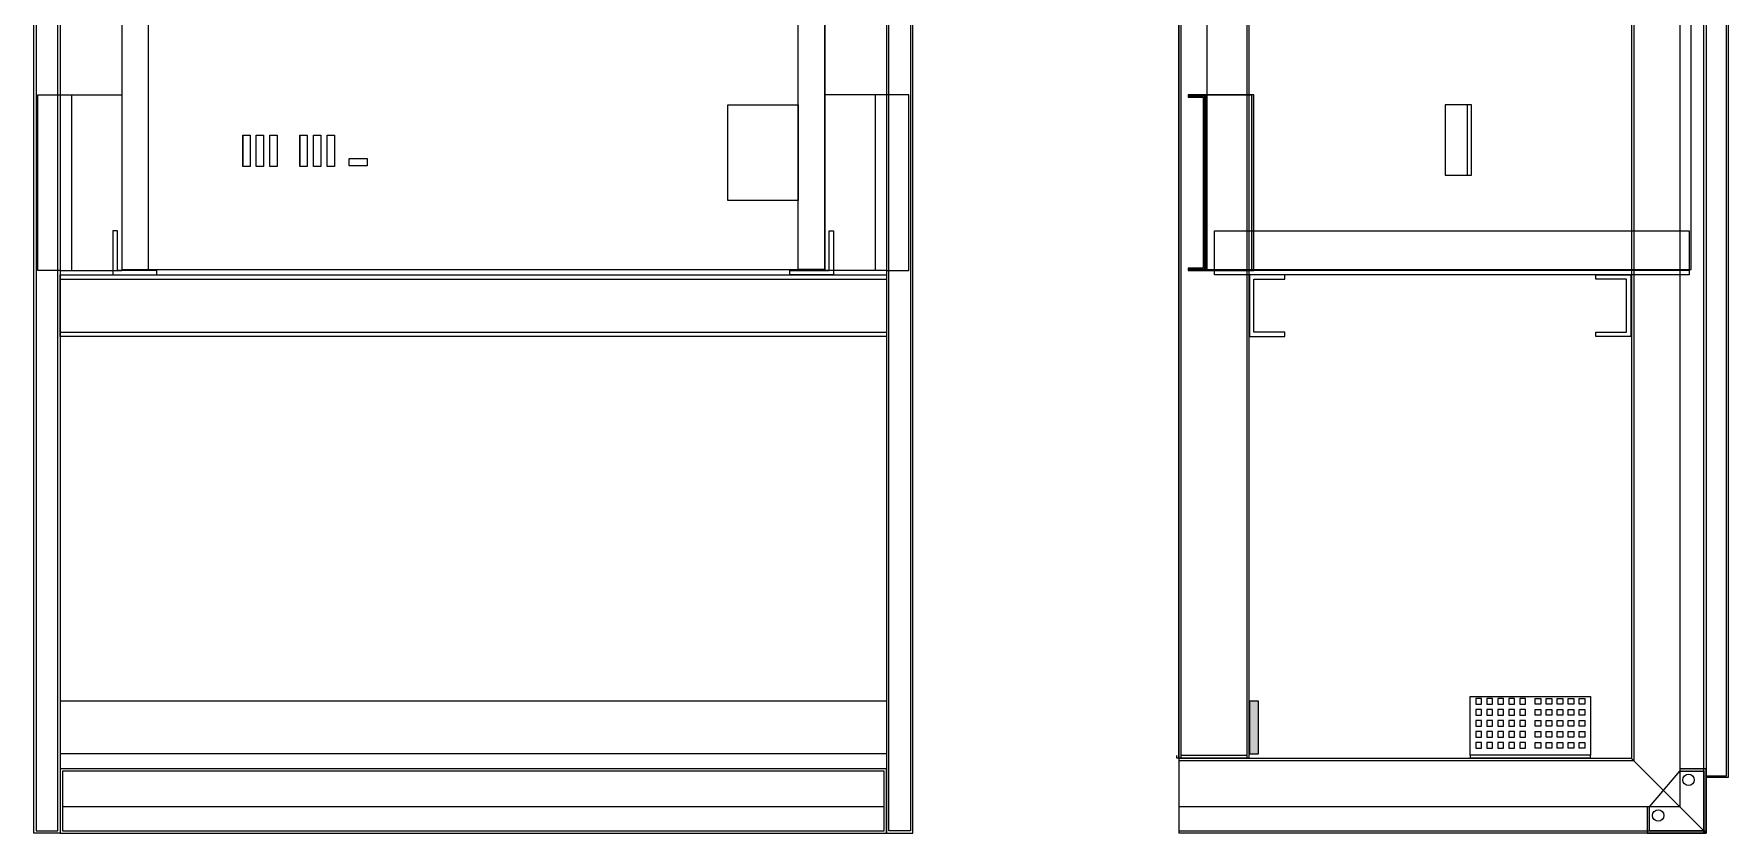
# Model space of a CAD drawing. Header units: millimetres. Extents: x 3151 to 30896, y 1337 to 7086.
# Drawn here: x 7179 to 9106, y 1337 to 2246 of the extents above; entities that cross this region are included whole.
import ezdxf

# ---------------------------------------------------------------- set-up
doc = ezdxf.new("R2010")
doc.units = ezdxf.units.MM
doc.linetypes.add('DASHED', pattern=[0.75, 0.5, -0.25])

msp = doc.modelspace()

# ---------------------------------------------------------------- hatches: boundary and pattern name
at = {"linetype": 'Continuous'}
msp.add_hatch(color=7, dxfattribs=at).paths.add_polyline_path([(8564.3, 1976.7), (8567, 1976.7), (8567, 2176.7), (8564.3, 2176.7)])
for points in [[(8562, 1426.7), (8572, 1426.7), (8572, 1486.7), (8562, 1486.7)], [(9051.5, 1409.7), (9051.5, 1407), (9078.8, 1407), (9078.8, 1339.3), (9017.1, 1339.3), (9017.1, 1366.7), (9014.5, 1366.7), (9014.5, 1336.7), (9081.5, 1336.7), (9081.5, 1409.7)]]:
    msp.add_hatch(color=7).paths.add_polyline_path(points)

# ---------------------------------------------------------------- linework, layer by layer
at = {"color": 7}
for p, q in [((7178.8, 1336.7), (7178.8, 3536.7)), ((7181.5, 3534), (7181.5, 1339.3)), ((7206.2, 1339.3), (7206.2, 3534)), ((7208.8, 3536.7), (7208.8, 1336.7)), ((8148.8, 3536.7), (8148.8, 1336.7)), ((8151.5, 1339.3), (8151.5, 3534)), ((8176.2, 3534), (8176.2, 1339.3)), ((8178.8, 1336.7), (8178.8, 3536.7)), ((8481.5, 3536.7), (8481.5, 1336.7)), ((9078.8, 1336.7), (9078.8, 3536.7)), ((9081.5, 3536.7), (9081.5, 1336.7)), ((9081.5, 3510.8), (9081.5, 1401.8)), ((9104.5, 1401.8), (9104.5, 3510.8)), ((9106.5, 3512.8), (9106.5, 1399.8)), ((9051.5, 3506.7), (9051.5, 1366.7)), ((8481.5, 1422.2), (8481.5, 3451.2)), ((8481.5, 3451.2), (8481.5, 1422.2)), ((8484.1, 1422.2), (8484.1, 3451.2)), ((8558.8, 3451.2), (8558.8, 1422.2)), ((8561.5, 1422.2), (8561.5, 3451.2)), ((8996.5, 3451.7), (8996.5, 1421.7)), ((8999.1, 3454.3), (8999.1, 1419)), ((7278.8, 3377.7), (7278.8, 1977.7)), ((7278.8, 3377.7), (7278.8, 1977.7)), ((7309.2, 1977.7), (7309.2, 3377.7)), ((8048.5, 1977.7), (8048.5, 3377.7)), ((8078.8, 1977.7), (8078.8, 3377.7)), ((8078.8, 3377.7), (8078.8, 1977.7)), ((8513.5, 3377.7), (8513.5, 1977.7)), ((9064.5, 1977.7), (9064.5, 3377.7)), ((7183.5, 1976.7), (7183.5, 2176.7)), ((7183.5, 2176.7), (7208.8, 2176.7)), ((7208.8, 2176.7), (7278.8, 2176.7)), ((7208.8, 2176.7), (7208.8, 1976.7)), ((7221.5, 2176.7), (7221.5, 1976.7)), ((7968.5, 2165.2), (8048.5, 2165.2)), ((7968.5, 2056.2), (7968.5, 2165.2)), ((8048.5, 2165.2), (8048.5, 2056.2)), ((8148.8, 2176.7), (8078.8, 2176.7)), ((8136.2, 2176.7), (8136.2, 1976.7)), ((8174.2, 2176.7), (8148.8, 2176.7)), ((8148.8, 2176.7), (8148.8, 1976.7)), ((8174.2, 1976.7), (8174.2, 2176.7)), ((8512, 2176.7), (8492, 2176.7)), ((8492, 2176.7), (8492, 2174)), ((8492, 2175.4), (8510.7, 2175.4)), ((8492, 2174), (8509.3, 2174)), ((8509.3, 2174), (8509.3, 1979.3)), ((8510.7, 2175.4), (8510.7, 1978)), ((8512, 1976.7), (8512, 2176.7)), ((8512, 2176.7), (8564.3, 2176.7)), ((8564.3, 2176.7), (8512, 2176.7)), ((8512, 2176.7), (8512, 1976.7)), ((8567, 2176.7), (8564.3, 2176.7)), ((8564.3, 2176.7), (8564.3, 1976.7)), ((8567, 1976.7), (8567, 2176.7)), ((8814.5, 2165.2), (8784.7, 2165.2)), ((8784.7, 2165.2), (8784.7, 2085.2)), ((8814.5, 2085.2), (8814.5, 2165.2)), ((7416.4, 2130.6), (7416.4, 2096.6)), ((7416.4, 2130.6), (7424.8, 2130.6)), ((7416.4, 2094.9), (7416.4, 2130.6)), ((7424.8, 2130.6), (7424.8, 2094.9)), ((7431.9, 2130.6), (7440.2, 2130.6)), ((7431.9, 2094.9), (7431.9, 2130.6)), ((7440.2, 2130.6), (7440.2, 2094.9)), ((7447.3, 2130.6), (7455.7, 2130.6)), ((7447.3, 2094.9), (7447.3, 2130.6)), ((7455.7, 2130.6), (7455.7, 2094.9)), ((7481.6, 2130.6), (7481.6, 2096.6)), ((7481.6, 2130.6), (7489.9, 2130.6)), ((7481.6, 2094.9), (7481.6, 2130.6)), ((7489.9, 2130.6), (7489.9, 2094.9)), ((7497, 2130.6), (7505.4, 2130.6)), ((7497, 2094.9), (7497, 2130.6)), ((7505.4, 2130.6), (7505.4, 2094.9)), ((7512.5, 2130.6), (7520.8, 2130.6)), ((7512.5, 2094.9), (7512.5, 2130.6)), ((7520.8, 2130.6), (7520.8, 2094.9)), ((7537.6, 2095.8), (7537.6, 2104.1)), ((7537.6, 2104.1), (7557.9, 2104.1)), ((7557.9, 2104.1), (7557.9, 2095.8)), ((7424.8, 2094.9), (7416.4, 2094.9)), ((7440.2, 2094.9), (7431.9, 2094.9)), ((7455.7, 2094.9), (7447.3, 2094.9)), ((7489.9, 2094.9), (7481.6, 2094.9)), ((7505.4, 2094.9), (7497, 2094.9)), ((7520.8, 2094.9), (7512.5, 2094.9)), ((7557.9, 2095.8), (7537.6, 2095.8)), ((8784.7, 2085.2), (8814.5, 2085.2)), ((8048.5, 2056.2), (7968.5, 2056.2)), ((7273.8, 2021.7), (7268.8, 2021.7)), ((7268.8, 2021.7), (7268.8, 1971.7)), ((7273.8, 2021.7), (7268.8, 2021.7)), ((7273.8, 1976.7), (7273.8, 2021.7)), ((8083.8, 2021.7), (8088.8, 2021.7)), ((8083.8, 1976.7), (8083.8, 2021.7)), ((8083.8, 2021.7), (8088.8, 2021.7)), ((8088.8, 2021.7), (8088.8, 1971.7)), ((8522, 1971.7), (8522, 2021.7)), ((8522, 2021.7), (9062, 2021.7)), ((9062, 2021.7), (9062, 1971.7)), ((7208.8, 1976.7), (7183.5, 1976.7)), ((7208.8, 1976.7), (7278.8, 1976.7)), ((7208.8, 1971.7), (8148.8, 1971.7)), ((7208.8, 1901.7), (7208.8, 1971.7)), ((7208.8, 1966.7), (8148.8, 1966.7)), ((7268.8, 1971.7), (7318.8, 1971.7)), ((7318.8, 1976.7), (7273.8, 1976.7)), ((7278.8, 1977.7), (8078.8, 1977.7)), ((7278.8, 1977.7), (7309.2, 1977.7)), ((7318.8, 1971.7), (7318.8, 1976.7)), ((8038.8, 1971.7), (8038.8, 1976.7)), ((8038.8, 1976.7), (8083.8, 1976.7)), ((8088.8, 1971.7), (8038.8, 1971.7)), ((8078.8, 1977.7), (8048.5, 1977.7)), ((8148.8, 1976.7), (8078.8, 1976.7)), ((8148.8, 1976.7), (8174.2, 1976.7)), ((8148.8, 1971.7), (8148.8, 1901.7)), ((8509.3, 1979.3), (8492, 1979.3)), ((8492, 1979.3), (8492, 1976.7)), ((8510.7, 1978), (8492, 1978)), ((8492, 1976.7), (8512, 1976.7)), ((8512, 1976.7), (8564.3, 1976.7)), ((8513.5, 1977.7), (9064.5, 1977.7)), ((9062, 1976.7), (8522, 1976.7)), ((9062, 1971.7), (8522, 1971.7)), ((8602, 1971.7), (8562, 1971.7)), ((8562, 1971.7), (8562, 1901.7)), ((8602, 1971.7), (8562, 1971.7)), ((8562, 1971.7), (8562, 1901.7)), ((8564.3, 1976.7), (8567, 1976.7)), ((8567, 1906.7), (8567, 1966.7)), ((8567, 1966.7), (8602, 1966.7)), ((8567, 1906.7), (8567, 1966.7)), ((8567, 1966.7), (8602, 1966.7)), ((8602, 1966.7), (8602, 1971.7)), ((8602, 1966.7), (8602, 1971.7)), ((8956, 1966.7), (8956, 1971.7)), ((8956, 1971.7), (8996, 1971.7)), ((8991, 1966.7), (8956, 1966.7)), ((8991, 1906.7), (8991, 1966.7)), ((8996, 1971.7), (8996, 1901.7)), ((7208.8, 1906.7), (8148.8, 1906.7)), ((8148.8, 1901.7), (7208.8, 1901.7)), ((8562, 1901.7), (8602, 1901.7)), ((8562, 1901.7), (8602, 1901.7)), ((8602, 1906.7), (8567, 1906.7)), ((8602, 1906.7), (8567, 1906.7)), ((8602, 1901.7), (8602, 1906.7)), ((8602, 1901.7), (8602, 1906.7)), ((8956, 1901.7), (8956, 1906.7)), ((8956, 1906.7), (8991, 1906.7)), ((8996, 1901.7), (8956, 1901.7)), ((8148.8, 1486.6), (7208.8, 1486.6, 0)), ((8572, 1486.7), (8562, 1486.7)), ((8562, 1486.7), (8562, 1426.7)), ((8572, 1426.7), (8572, 1486.7)), ((8813.2, 1492.2), (8949.8, 1492.2)), ((8813.2, 1425.2), (8813.2, 1492.2)), ((8825.9, 1489.7), (8819.6, 1489.7)), ((8819.6, 1489.7), (8819.6, 1483.5)), ((8825.9, 1483.5), (8825.9, 1489.7)), ((8838.4, 1489.7), (8832.1, 1489.7)), ((8832.1, 1489.7), (8832.1, 1483.5)), ((8838.4, 1483.5), (8838.4, 1489.7)), ((8850.9, 1489.7), (8844.6, 1489.7)), ((8844.6, 1489.7), (8844.6, 1483.5)), ((8850.9, 1483.5), (8850.9, 1489.7)), ((8863.4, 1489.7), (8857.1, 1489.7)), ((8857.1, 1489.7), (8857.1, 1483.5)), ((8863.4, 1483.5), (8863.4, 1489.7)), ((8875.9, 1489.7), (8869.6, 1489.7)), ((8869.6, 1489.7), (8869.6, 1483.5)), ((8875.9, 1483.5), (8875.9, 1489.7)), ((8887.1, 1483.5), (8887.1, 1489.7)), ((8887.1, 1489.7), (8893.4, 1489.7)), ((8893.4, 1489.7), (8893.4, 1483.5)), ((8899.6, 1483.5), (8899.6, 1489.7)), ((8899.6, 1489.7), (8905.9, 1489.7)), ((8905.9, 1489.7), (8905.9, 1483.5)), ((8912.1, 1483.5), (8912.1, 1489.7)), ((8912.1, 1489.7), (8918.4, 1489.7)), ((8918.4, 1489.7), (8918.4, 1483.5)), ((8924.6, 1483.5), (8924.6, 1489.7)), ((8924.6, 1489.7), (8930.9, 1489.7)), ((8930.9, 1489.7), (8930.9, 1483.5)), ((8937.1, 1483.5), (8937.1, 1489.7)), ((8937.1, 1489.7), (8943.4, 1489.7)), ((8943.4, 1489.7), (8943.4, 1483.5)), ((8949.8, 1492.2), (8949.8, 1425.2)), ((8819.6, 1483.5), (8825.9, 1483.5)), ((8825.9, 1477.2), (8819.6, 1477.2)), ((8819.6, 1477.2), (8819.6, 1471)), ((8819.6, 1471), (8825.9, 1471)), ((8825.9, 1471), (8825.9, 1477.2)), ((8832.1, 1483.5), (8838.4, 1483.5)), ((8838.4, 1477.2), (8832.1, 1477.2)), ((8832.1, 1477.2), (8832.1, 1471)), ((8832.1, 1471), (8838.4, 1471)), ((8838.4, 1471), (8838.4, 1477.2)), ((8844.6, 1483.5), (8850.9, 1483.5)), ((8850.9, 1477.2), (8844.6, 1477.2)), ((8844.6, 1477.2), (8844.6, 1471)), ((8844.6, 1471), (8850.9, 1471)), ((8850.9, 1471), (8850.9, 1477.2)), ((8857.1, 1483.5), (8863.4, 1483.5)), ((8863.4, 1477.2), (8857.1, 1477.2)), ((8857.1, 1477.2), (8857.1, 1471)), ((8857.1, 1471), (8863.4, 1471)), ((8863.4, 1471), (8863.4, 1477.2)), ((8869.6, 1483.5), (8875.9, 1483.5)), ((8875.9, 1477.2), (8869.6, 1477.2)), ((8869.6, 1477.2), (8869.6, 1471)), ((8869.6, 1471), (8875.9, 1471)), ((8875.9, 1471), (8875.9, 1477.2)), ((8893.4, 1483.5), (8887.1, 1483.5)), ((8887.1, 1471), (8887.1, 1477.2)), ((8887.1, 1477.2), (8893.4, 1477.2)), ((8893.4, 1471), (8887.1, 1471)), ((8893.4, 1477.2), (8893.4, 1471)), ((8905.9, 1483.5), (8899.6, 1483.5)), ((8899.6, 1471), (8899.6, 1477.2)), ((8899.6, 1477.2), (8905.9, 1477.2)), ((8905.9, 1471), (8899.6, 1471)), ((8905.9, 1477.2), (8905.9, 1471)), ((8918.4, 1483.5), (8912.1, 1483.5)), ((8912.1, 1471), (8912.1, 1477.2)), ((8912.1, 1477.2), (8918.4, 1477.2)), ((8918.4, 1471), (8912.1, 1471)), ((8918.4, 1477.2), (8918.4, 1471)), ((8930.9, 1483.5), (8924.6, 1483.5)), ((8924.6, 1471), (8924.6, 1477.2)), ((8924.6, 1477.2), (8930.9, 1477.2)), ((8930.9, 1471), (8924.6, 1471)), ((8930.9, 1477.2), (8930.9, 1471)), ((8943.4, 1483.5), (8937.1, 1483.5)), ((8937.1, 1471), (8937.1, 1477.2)), ((8937.1, 1477.2), (8943.4, 1477.2)), ((8943.4, 1471), (8937.1, 1471)), ((8943.4, 1477.2), (8943.4, 1471)), ((8825.9, 1464.7), (8819.6, 1464.7)), ((8819.6, 1464.7), (8819.6, 1458.5)), ((8819.6, 1458.5), (8825.9, 1458.5)), ((8825.9, 1452.2), (8819.6, 1452.2)), ((8819.6, 1452.2), (8819.6, 1446)), ((8819.6, 1446), (8825.9, 1446)), ((8825.9, 1458.5), (8825.9, 1464.7)), ((8825.9, 1446), (8825.9, 1452.2)), ((8838.4, 1464.7), (8832.1, 1464.7)), ((8832.1, 1464.7), (8832.1, 1458.5)), ((8832.1, 1458.5), (8838.4, 1458.5)), ((8838.4, 1452.2), (8832.1, 1452.2)), ((8832.1, 1452.2), (8832.1, 1446)), ((8832.1, 1446), (8838.4, 1446)), ((8838.4, 1458.5), (8838.4, 1464.7)), ((8838.4, 1446), (8838.4, 1452.2)), ((8850.9, 1464.7), (8844.6, 1464.7)), ((8844.6, 1464.7), (8844.6, 1458.5)), ((8844.6, 1458.5), (8850.9, 1458.5)), ((8850.9, 1452.2), (8844.6, 1452.2)), ((8844.6, 1452.2), (8844.6, 1446)), ((8844.6, 1446), (8850.9, 1446)), ((8850.9, 1458.5), (8850.9, 1464.7)), ((8850.9, 1446), (8850.9, 1452.2)), ((8863.4, 1464.7), (8857.1, 1464.7)), ((8857.1, 1464.7), (8857.1, 1458.5)), ((8857.1, 1458.5), (8863.4, 1458.5)), ((8863.4, 1452.2), (8857.1, 1452.2)), ((8857.1, 1452.2), (8857.1, 1446)), ((8857.1, 1446), (8863.4, 1446)), ((8863.4, 1458.5), (8863.4, 1464.7)), ((8863.4, 1446), (8863.4, 1452.2)), ((8875.9, 1464.7), (8869.6, 1464.7)), ((8869.6, 1464.7), (8869.6, 1458.5)), ((8869.6, 1458.5), (8875.9, 1458.5)), ((8875.9, 1452.2), (8869.6, 1452.2)), ((8869.6, 1452.2), (8869.6, 1446)), ((8869.6, 1446), (8875.9, 1446)), ((8875.9, 1458.5), (8875.9, 1464.7)), ((8875.9, 1446), (8875.9, 1452.2)), ((8887.1, 1458.5), (8887.1, 1464.7)), ((8887.1, 1464.7), (8893.4, 1464.7)), ((8893.4, 1458.5), (8887.1, 1458.5)), ((8887.1, 1446), (8887.1, 1452.2)), ((8887.1, 1452.2), (8893.4, 1452.2)), ((8893.4, 1446), (8887.1, 1446)), ((8893.4, 1464.7), (8893.4, 1458.5)), ((8893.4, 1452.2), (8893.4, 1446)), ((8899.6, 1458.5), (8899.6, 1464.7)), ((8899.6, 1464.7), (8905.9, 1464.7)), ((8905.9, 1458.5), (8899.6, 1458.5)), ((8899.6, 1446), (8899.6, 1452.2)), ((8899.6, 1452.2), (8905.9, 1452.2)), ((8905.9, 1446), (8899.6, 1446)), ((8905.9, 1464.7), (8905.9, 1458.5)), ((8905.9, 1452.2), (8905.9, 1446)), ((8912.1, 1458.5), (8912.1, 1464.7)), ((8912.1, 1464.7), (8918.4, 1464.7)), ((8918.4, 1458.5), (8912.1, 1458.5)), ((8912.1, 1446), (8912.1, 1452.2)), ((8912.1, 1452.2), (8918.4, 1452.2)), ((8918.4, 1446), (8912.1, 1446)), ((8918.4, 1464.7), (8918.4, 1458.5)), ((8918.4, 1452.2), (8918.4, 1446)), ((8924.6, 1458.5), (8924.6, 1464.7)), ((8924.6, 1464.7), (8930.9, 1464.7)), ((8930.9, 1458.5), (8924.6, 1458.5)), ((8924.6, 1446), (8924.6, 1452.2)), ((8924.6, 1452.2), (8930.9, 1452.2)), ((8930.9, 1446), (8924.6, 1446)), ((8930.9, 1464.7), (8930.9, 1458.5)), ((8930.9, 1452.2), (8930.9, 1446)), ((8937.1, 1458.5), (8937.1, 1464.7)), ((8937.1, 1464.7), (8943.4, 1464.7)), ((8943.4, 1458.5), (8937.1, 1458.5)), ((8937.1, 1446), (8937.1, 1452.2)), ((8937.1, 1452.2), (8943.4, 1452.2)), ((8943.4, 1446), (8937.1, 1446)), ((8943.4, 1464.7), (8943.4, 1458.5)), ((8943.4, 1452.2), (8943.4, 1446)), ((8148.8, 1426.7), (7208.8, 1426.7)), ((8562, 1426.7), (8572, 1426.7)), ((8825.9, 1439.7), (8819.6, 1439.7)), ((8819.6, 1439.7), (8819.6, 1433.5)), ((8819.6, 1433.5), (8825.9, 1433.5)), ((8825.9, 1433.5), (8825.9, 1439.7)), ((8838.4, 1439.7), (8832.1, 1439.7)), ((8832.1, 1439.7), (8832.1, 1433.5)), ((8832.1, 1433.5), (8838.4, 1433.5)), ((8838.4, 1433.5), (8838.4, 1439.7)), ((8850.9, 1439.7), (8844.6, 1439.7)), ((8844.6, 1439.7), (8844.6, 1433.5)), ((8844.6, 1433.5), (8850.9, 1433.5)), ((8850.9, 1433.5), (8850.9, 1439.7)), ((8863.4, 1439.7), (8857.1, 1439.7)), ((8857.1, 1439.7), (8857.1, 1433.5)), ((8857.1, 1433.5), (8863.4, 1433.5)), ((8863.4, 1433.5), (8863.4, 1439.7)), ((8875.9, 1439.7), (8869.6, 1439.7)), ((8869.6, 1439.7), (8869.6, 1433.5)), ((8869.6, 1433.5), (8875.9, 1433.5)), ((8875.9, 1433.5), (8875.9, 1439.7)), ((8887.1, 1433.5), (8887.1, 1439.7)), ((8887.1, 1439.7), (8893.4, 1439.7)), ((8893.4, 1433.5), (8887.1, 1433.5)), ((8893.4, 1439.7), (8893.4, 1433.5)), ((8899.6, 1433.5), (8899.6, 1439.7)), ((8899.6, 1439.7), (8905.9, 1439.7)), ((8905.9, 1433.5), (8899.6, 1433.5)), ((8905.9, 1439.7), (8905.9, 1433.5)), ((8912.1, 1433.5), (8912.1, 1439.7)), ((8912.1, 1439.7), (8918.4, 1439.7)), ((8918.4, 1433.5), (8912.1, 1433.5)), ((8918.4, 1439.7), (8918.4, 1433.5)), ((8924.6, 1433.5), (8924.6, 1439.7)), ((8924.6, 1439.7), (8930.9, 1439.7)), ((8930.9, 1433.5), (8924.6, 1433.5)), ((8930.9, 1439.7), (8930.9, 1433.5)), ((8937.1, 1433.5), (8937.1, 1439.7)), ((8937.1, 1439.7), (8943.4, 1439.7)), ((8943.4, 1433.5), (8937.1, 1433.5)), ((8943.4, 1439.7), (8943.4, 1433.5)), ((8148.8, 1409.7), (7208.8, 1409.7)), ((7208.8, 1409.7), (7208.8, 1336.7)), ((8148.8, 1336.7), (8148.8, 1409.7)), ((8478.8, 1424.8), (8478.8, 1422.2)), ((8478.8, 1422.2), (8481.5, 1422.2)), ((8481.5, 1422.2), (8561.5, 1422.2)), ((8996.5, 1421.7), (8481.5, 1421.7)), ((8999.1, 1419), (8481.5, 1419)), ((8558.8, 1424.8), (8484.1, 1424.8)), ((8949.8, 1425.2), (8813.2, 1425.2)), ((8949.8, 1425.2), (8813.2, 1425.2)), ((8813.2, 1425.2), (8813.2, 1422.2)), ((8813.2, 1422.2), (8949.8, 1422.2)), ((8949.8, 1422.2), (8949.8, 1425.2)), ((9081.5, 1336.7), (8996.5, 1421.7)), ((9081.5, 1409.7), (9051.5, 1409.7)), ((9051.5, 1409.7), (9051.5, 1407)), ((9081.5, 1336.7), (9081.5, 1409.7)), ((8146.2, 1407), (7211.5, 1407)), ((7211.5, 1407), (7211.5, 1339.3)), ((8146.2, 1339.3), (8146.2, 1407)), ((9017.1, 1366.7), (9051.5, 1407)), ((9051.5, 1407), (9078.8, 1407)), ((9078.8, 1407), (9078.8, 1339.3)), ((9081.5, 1401.8), (9104.5, 1401.8)), ((9081.5, 1399.8), (9081.5, 1401.8)), ((9106.5, 1399.8), (9081.5, 1399.8)), ((8146.2, 1366.7), (7211.5, 1366.7)), ((9051.5, 1366.7), (8481.5, 1366.7)), ((9017.1, 1366.7), (9014.5, 1366.7)), ((9014.5, 1366.7), (9014.5, 1336.7)), ((9017.1, 1339.3), (9017.1, 1366.7)), ((7208.8, 1336.7), (7178.8, 1336.7)), ((7181.5, 1339.3), (7206.2, 1339.3)), ((7208.8, 1336.7), (8148.8, 1336.7)), ((7211.5, 1339.3), (8146.2, 1339.3)), ((8148.8, 1336.7), (8178.8, 1336.7)), ((8176.2, 1339.3), (8151.5, 1339.3)), ((8481.5, 1339.3), (9081.5, 1339.3)), ((9081.5, 1336.7), (8481.5, 1336.7)), ((9014.5, 1336.7), (9081.5, 1336.7)), ((9078.8, 1339.3), (9017.1, 1339.3))]:
    msp.add_line(p, q, dxfattribs=at)
at = {"color": 7, "linetype": 'DASHED'}
msp.add_line((8810, 2085.2), (8810, 2165.2), dxfattribs=at)
at = {"color": 7, "linetype": 'Continuous'}
for centre in [(9061.5, 1397.2), (9061.5, 1397.2), (9027, 1356.7), (9027, 1356.7)]:
    msp.add_circle(centre, 6.5, dxfattribs=at)

doc.saveas('drawing.dxf')
